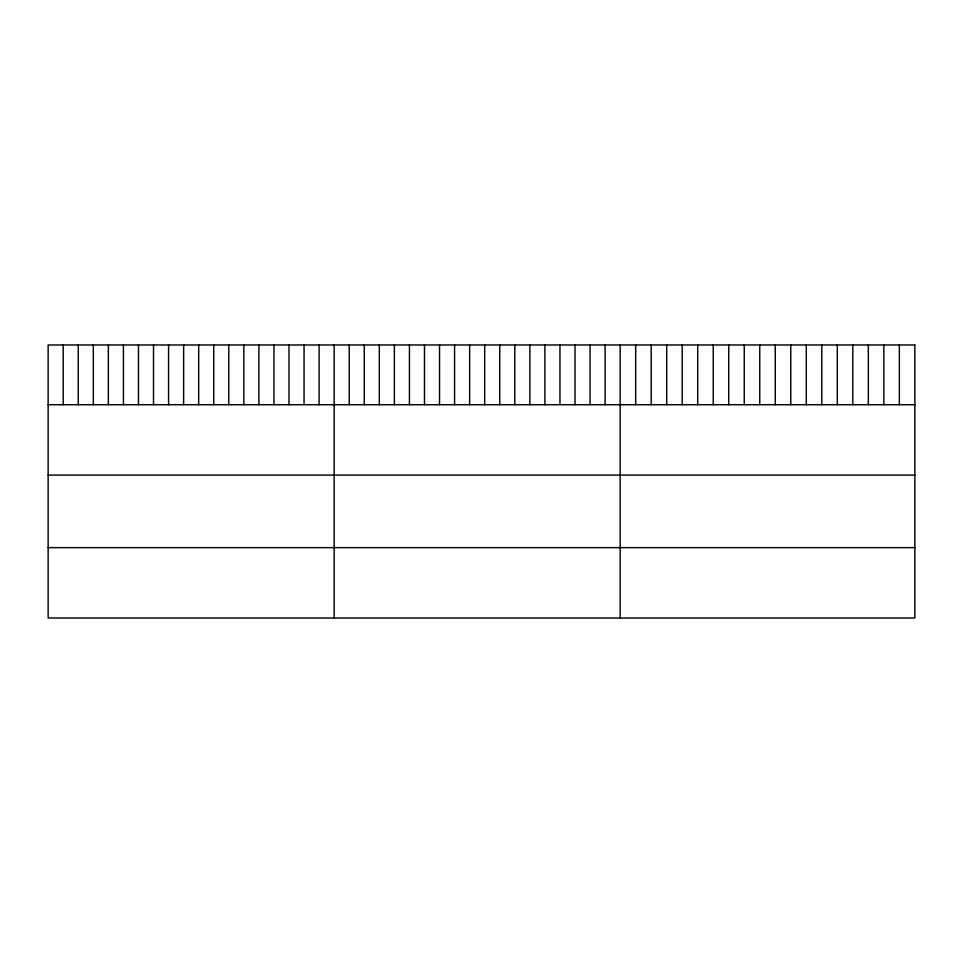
<?xml version="1.0" encoding="UTF-8"?>
<svg xmlns="http://www.w3.org/2000/svg" width="963" height="963" viewBox="0 0 963 963"><rect width="100%" height="100%" fill="white"/><g stroke="black" fill="none" stroke-linecap="round" stroke-linejoin="round"><path stroke-width="1.44" d="M48.15 404.725L914.85 404.725M48.15 475.108L914.85 475.108M48.15 547.634L914.85 547.634M899.346 344.983L899.346 404.725M883.829 344.983L883.829 404.725M868.325 344.983L868.325 404.725M852.809 344.983L852.809 404.725M837.304 344.983L837.304 404.725M821.788 344.983L821.788 404.725M806.284 344.983L806.284 404.725M790.779 344.983L790.779 404.725M775.263 344.983L775.263 404.725M759.759 344.983L759.759 404.725M744.243 344.983L744.243 404.725M728.738 344.983L728.738 404.725M713.234 344.983L713.234 404.725M697.718 344.983L697.718 404.725M682.213 344.983L682.213 404.725M666.697 344.983L666.697 404.725M651.193 344.983L651.193 404.725M635.676 344.983L635.676 404.725M620.172 344.983L620.172 618.017M605.113 344.983L605.113 404.725M590.066 344.983L590.066 404.725M575.007 344.983L575.007 404.725M559.96 344.983L559.96 404.725M544.902 344.983L544.902 404.725M529.855 344.983L529.855 404.725M514.796 344.983L514.796 404.725M499.749 344.983L499.749 404.725M484.69 344.983L484.69 404.725M469.643 344.983L469.643 404.725M454.584 344.983L454.584 404.725M439.537 344.983L439.537 404.725M424.478 344.983L424.478 404.725M409.431 344.983L409.431 404.725M394.373 344.983L394.373 404.725M379.326 344.983L379.326 404.725M364.267 344.983L364.267 404.725M349.22 344.983L349.22 404.725M334.161 344.983L334.161 618.017M319.102 344.983L319.102 404.725M304.055 344.983L304.055 404.725M288.996 344.983L288.996 404.725M273.949 344.983L273.949 404.725M258.891 344.983L258.891 404.725M243.844 344.983L243.844 404.725M228.785 344.983L228.785 404.725M213.738 344.983L213.738 404.725M198.679 344.983L198.679 404.725M183.632 344.983L183.632 404.725M168.573 344.983L168.573 404.725M153.526 344.983L153.526 404.725M138.467 344.983L138.467 404.725M123.42 344.983L123.42 404.725M108.362 344.983L108.362 404.725M93.315 344.983L93.315 404.725M78.256 344.983L78.256 404.725M63.209 344.983L63.209 404.725M914.85 344.983L48.15 344.983L48.15 618.017L914.85 618.017L914.85 344.983"/></g></svg>
